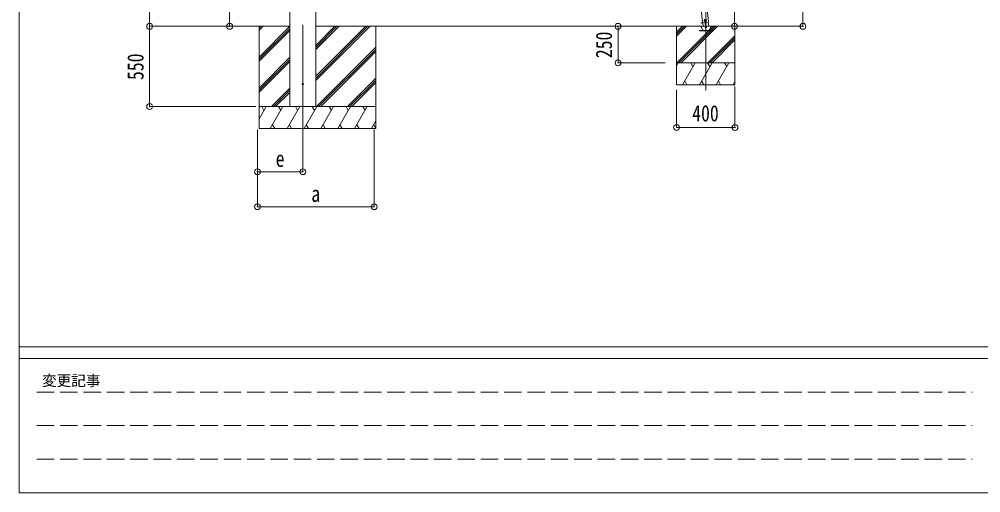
# Model space of a CAD drawing. Units: millimetres at full size, sheet at 1:40. Extents: x -11181 to 11305, y -7804 to 7716.
# Drawn here: x -11181 to -4596, y -7804 to -4558 of the extents above; entities that cross this region are included whole.
import ezdxf
from ezdxf.enums import TextEntityAlignment as Align

# ---------------------------------------------------------------- set-up
doc = ezdxf.new("R2010")
doc.units = ezdxf.units.MM
doc.header["$LTSCALE"] = 40
doc.header["$PDMODE"] = 32
doc.header["$PDSIZE"] = 40
doc.linetypes.add('DASHED3', pattern=[4, 3, -1])
for name, color, linetype, lineweight in [('0-0_0', 7, 'Continuous', 9), ('0-1_本体', 4, 'Continuous', 9), ('0-2_部品', 7, 'Continuous', 9), ('0-8_PARTS2', 2, 'Continuous', 9), ('0-A_寸法', 6, 'Continuous', 9), ('1-0_FRAME', 7, 'Continuous', 9), ('1-1_GLASS', 4, 'Continuous', 9), ('1-2_GLASS_SEAL', 4, 'Continuous', 9), ('1-8', 2, 'Continuous', 9), ('1-A', 6, 'Continuous', 9), ('F-0_240', 7, 'Continuous', 9)]:
    doc.layers.add(name, color=color, linetype=linetype, lineweight=lineweight)
doc.styles.add('ＭＳ ゴシック', font='')
doc.styles.get('ＭＳ ゴシック').set_extended_font_data('MS Gothic')

msp = doc.modelspace()

# ---------------------------------------------------------------- linework, layer by layer
at = {"layer": '0-0_0', "color": 6}
for p, q in [((-5813.82, -4606.71), (-5813.82, -1797.21)), ((-6282.84, -1998.51), (-6282.84, -4606.71))]:
    msp.add_line(p, q, dxfattribs=at)
at = {"layer": '0-0_0'}
for p, q in [((-9912.5, -4606.71), (-9327.17, -4606.71)), ((-9538.42, -4817.93), (-9327.17, -4606.69)), ((-9538.42, -4606.71), (-9538.42, -5306.71)), ((-9538.42, -4634.09), (-9511.04, -4606.71)), ((-9538.42, -4619.95), (-9525.18, -4606.71)), ((-9149.17, -4606.71), (-6065.11, -4606.71)), ((-9149.17, -4977.47), (-8778.4, -4606.71)), ((-9149.17, -4949.18), (-8806.69, -4606.71)), ((-9149.17, -4963.32), (-8792.55, -4606.71)), ((-9149.17, -4765.34), (-8990.54, -4606.71)), ((-9149.17, -4751.19), (-9004.68, -4606.71)), ((-9149.17, -4737.05), (-9018.82, -4606.71)), ((-8738.42, -4606.71), (-8738.42, -5306.71)), ((-9538.42, -4832.08), (-9327.17, -4620.83)), ((-9538.42, -4846.22), (-9327.17, -4634.97)), ((-9144.56, -5156.71), (-8738.42, -4750.57)), ((-9130.42, -5156.71), (-8738.42, -4764.71)), ((-9116.27, -5156.71), (-8738.42, -4778.85)), ((-9538.42, -5030.06), (-9327.17, -4818.82)), ((-9538.42, -5044.21), (-9327.17, -4832.96)), ((-9538.42, -5058.35), (-9327.17, -4847.1)), ((-8932.43, -5156.71), (-8738.42, -4962.7)), ((-8918.28, -5156.71), (-8738.42, -4976.84)), ((-8904.14, -5156.71), (-8738.42, -4990.98)), ((-9452.93, -5156.71), (-9327.17, -5030.95)), ((-9438.78, -5156.71), (-9327.17, -5045.09)), ((-9424.64, -5156.71), (-9327.17, -5059.23)), ((-9538.42, -5240.54), (-9490.02, -5156.7)), ((-8738.42, -5156.71), (-9538.42, -5156.71)), ((-9505.02, -5182.69), (-9520.02, -5156.7)), ((-9461.15, -5306.7), (-9374.55, -5156.71)), ((-9389.55, -5182.69), (-9404.55, -5156.71)), ((-9345.68, -5306.71), (-9259.08, -5156.71)), ((-9274.08, -5182.69), (-9289.08, -5156.71)), ((-9230.21, -5306.71), (-9143.61, -5156.71)), ((-9158.61, -5182.69), (-9173.61, -5156.7)), ((-9114.74, -5306.71), (-9028.14, -5156.71)), ((-9043.14, -5182.69), (-9058.14, -5156.71)), ((-8999.27, -5306.71), (-8912.67, -5156.71)), ((-8942.67, -5156.71), (-8927.67, -5182.69)), ((-8883.8, -5306.71), (-8797.2, -5156.71)), ((-8812.2, -5182.69), (-8827.2, -5156.71)), ((-8768.33, -5306.71), (-8738.42, -5254.9)), ((-9538.42, -5306.71), (-8738.42, -5306.71)), ((-9446.15, -5280.73), (-9431.15, -5306.7)), ((-9330.68, -5280.72), (-9315.68, -5306.71)), ((-9215.21, -5280.73), (-9200.21, -5306.71)), ((-9099.74, -5280.73), (-9084.74, -5306.71)), ((-8984.27, -5280.73), (-8969.27, -5306.71)), ((-8868.8, -5280.73), (-8853.8, -5306.71)), ((-8753.33, -5280.73), (-8738.33, -5306.71))]:
    msp.add_line(p, q, dxfattribs=at)
at = {"layer": '0-1_本体'}
for p, q in [((-9149.17, -2272.97), (-9149.17, -5152.97)), ((-9327.17, -5152.97), (-9327.17, -2316.41))]:
    msp.add_line(p, q, dxfattribs=at)
at = {"layer": '0-2_部品'}
msp.add_circle((-9238.17, -5002.97), 4.5, dxfattribs=at)
at = {"layer": '0-8_PARTS2'}
msp.add_line((-9238.17, -4597.5), (-9238.17, -5356.71), dxfattribs=at)
at = {"layer": '0-A_寸法'}
for p, q in [((-10287.74, -4606.71), (-10287.74, -2303.71)), ((-9739.77, -4606.71), (-9739.77, -2406.71)), ((-10287.74, -4606.71), (-9559.63, -4606.71)), ((-10287.74, -5156.71), (-10287.74, -4606.71)), ((-6282.84, -4606.71), (-6611.66, -4606.71)), ((-5813.82, -4606.71), (-6282.84, -4606.71)), ((-10287.74, -5156.71), (-9559.63, -5156.71)), ((-9549.42, -5843.07), (-9549.42, -5314.12)), ((-9549.42, -5603.09), (-9549.42, -5314.12)), ((-9238.17, -5603.09), (-9238.17, -5314.12)), ((-8749.42, -5843.07), (-8749.42, -5314.12)), ((-9238.17, -5603.09), (-9549.42, -5603.09)), ((-9549.42, -5843.07), (-8749.42, -5843.07))]:
    msp.add_line(p, q, dxfattribs=at)
for p in [(-10287.74, -4606.71), (-9739.77, -4606.71), (-6282.84, -4606.71), (-5813.82, -4606.71), (-10287.74, -5156.71), (-9549.42, -5603.09), (-9238.17, -5603.09), (-9549.42, -5843.07), (-8749.42, -5843.07)]:
    msp.add_point(p, dxfattribs=at)
at = {"layer": '1-0_FRAME'}
for p, q in [((-6679.28, -4646.78), (-6639.21, -4606.71)), ((-6679.28, -4675.07), (-6610.92, -4606.71)), ((-6679.28, -4660.92), (-6625.07, -4606.71)), ((-6679.28, -4606.71), (-6679.28, -5006.71)), ((-6677.08, -4856.71), (-6427.07, -4606.71)), ((-6662.94, -4856.71), (-6412.93, -4606.71)), ((-6648.79, -4856.71), (-6398.79, -4606.71)), ((-6279.28, -4606.71), (-6279.28, -5006.71)), ((-6464.95, -4856.71), (-6279.28, -4671.05)), ((-6450.8, -4856.71), (-6279.28, -4685.19)), ((-6436.66, -4856.71), (-6279.28, -4699.33)), ((-6679.28, -4877.3), (-6667.39, -4856.7)), ((-6677.14, -4856.71), (-6279.28, -4856.71)), ((-6638.52, -5006.7), (-6551.92, -4856.71)), ((-6566.92, -4882.69), (-6581.92, -4856.71)), ((-6523.05, -5006.71), (-6436.45, -4856.71)), ((-6451.45, -4882.69), (-6466.45, -4856.71)), ((-6407.58, -5006.7), (-6320.98, -4856.71)), ((-6335.98, -4882.69), (-6350.98, -4856.7)), ((-6623.52, -4980.73), (-6608.53, -5006.7)), ((-6508.05, -4980.72), (-6493.05, -5006.71)), ((-6392.58, -4980.72), (-6377.58, -5006.7)), ((-6292.11, -5006.7), (-6279.28, -4984.49)), ((-6677.14, -5006.71), (-6284.55, -5006.71)), ((-6671.87, -5006.71), (-6279.28, -5006.71))]:
    msp.add_line(p, q, dxfattribs=at)
at = {"layer": '1-1_GLASS'}
for p, q in [((-6518.17, -4605.71), (-6438.17, -4605.71)), ((-6518.17, -4606.71), (-6518.17, -4605.71)), ((-6518.17, -4606.71), (-6438.17, -4606.71)), ((-6499.47, -4632.71), (-6514.2, -4607.21)), ((-6509.85, -4582.36), (-6499.99, -4581.49)), ((-6499.99, -4581.49), (-6509.85, -4582.35)), ((-6509.85, -4582.36), (-6509.67, -4584.35)), ((-6499.81, -4583.48), (-6509.67, -4584.35)), ((-6501.96, -4581.36), (-6461.12, -4577.79)), ((-6500.01, -4581.19), (-6497.9, -4605.36)), ((-6459.49, -4606.03), (-6461.96, -4577.86)), ((-6442.13, -4607.21), (-6456.85, -4632.71)), ((-6438.17, -4605.71), (-6438.17, -4606.71))]:
    msp.add_line(p, q, dxfattribs=at)
msp.add_lwpolyline([(-6509.85, -4582.35), (-6509.67, -4584.34), (-6499.81, -4583.48)], dxfattribs=at)
for points in [[(-6482.75, -4559.43), (-6488.9, -4563.73), (-6488.25, -4571.21), (-6481.45, -4574.38), (-6475.3, -4570.08), (-6475.95, -4562.6)], [(-6433.41, -4637.71), (-6433.41, -4635.71), (-6523.41, -4635.71), (-6523.41, -4637.71)]]:
    msp.add_lwpolyline(points, close=True, dxfattribs=at)
for centre, radius in [((-6482.1, -4566.9), 8.5), ((-6482.1, -4566.9), 7.7), ((-6482.1, -4566.9), 6.5), ((-6480.46, -4590.12), 4)]:
    msp.add_circle(centre, radius, dxfattribs=at)
for centre, radius, start, end in [((-6515.06, -4607.71), 1, 30, 90), ((-6478.16, -4611.71), 4.25, 183.37229, 176.62771), ((-6441.27, -4607.71), 1, 90, 150), ((-6494.28, -4629.71), 6, 210, 270), ((-6462.05, -4629.71), 6, 270, 330)]:
    msp.add_arc(centre, radius, start, end, dxfattribs=at)
at = {"layer": '1-2_GLASS_SEAL'}
for p, q in [((-6501.96, -4581.36), (-6586.36, -3615.12)), ((-6461.12, -4577.79), (-6545.51, -3611.55))]:
    msp.add_line(p, q, dxfattribs=at)
at = {"layer": '1-8'}
msp.add_line((-6479.17, -5045.8), (-6479.17, -4601.61), dxfattribs=at)
at = {"layer": '1-A'}
for p, q in [((-6479.17, -4373.75), (-6479.17, -4606.71)), ((-7080.2, -4606.71), (-6758.56, -4606.71)), ((-7080.2, -4856.71), (-7080.2, -4606.71)), ((-7080.2, -4856.71), (-6758.56, -4856.71)), ((-6679.28, -5299.76), (-6679.28, -5042.7)), ((-6279.28, -5299.76), (-6279.28, -5019.05)), ((-6679.28, -5299.76), (-6279.28, -5299.76))]:
    msp.add_line(p, q, dxfattribs=at)
for p in [(-7080.2, -4606.71), (-7080.2, -4856.71), (-6679.28, -5299.76), (-6279.28, -5299.76)]:
    msp.add_point(p, dxfattribs=at)
at = {"layer": 'F-0_240', "color": 5}
for p, q in [((-11180.61, 7716.46), (-11180.61, -7803.54)), ((-11180.61, -6803.54), (10739.39, -6803.54)), ((-11180.61, -6883.54), (7183.72, -6883.54)), ((-11180.61, -7803.54), (10739.39, -7803.54))]:
    msp.add_line(p, q, dxfattribs=at)
at = {"layer": 'F-0_240', "color": 4, "linetype": 'DASHED3'}
for p, q in [((-11060.61, -7113.54), (-4656.28, -7113.54)), ((-11060.61, -7343.54), (-4656.28, -7343.54)), ((-11060.61, -7573.54), (-4656.28, -7573.54))]:
    msp.add_line(p, q, dxfattribs=at)

# ---------------------------------------------------------------- texts
at = {"layer": '0-A_寸法', "color": 7, "style": 'ＭＳ ゴシック', "width": 0.8}
msp.add_text('550', height=111.4, rotation=90, dxfattribs=at).set_placement((-10295.74, -4974.71), align=Align.BOTTOM_LEFT)
for s, p in [('e', (-9424.79, -5603.09)), ('a', (-9180.42, -5843.07))]:
    msp.add_text(s, height=111.4, dxfattribs=at).set_placement(p, align=Align.BOTTOM_LEFT)
at = {"layer": '1-A', "color": 7, "style": 'ＭＳ ゴシック', "width": 0.8}
msp.add_text('250', height=111.4, rotation=90, dxfattribs=at).set_placement((-7088.2, -4824.71), align=Align.BOTTOM_LEFT)
msp.add_text('400', height=111.4, dxfattribs=at).set_placement((-6572.28, -5291.76), align=Align.BOTTOM_LEFT)
at = {"layer": 'F-0_240', "style": 'ＭＳ ゴシック'}
msp.add_text('変更記事', height=73.31, dxfattribs=at).set_placement((-11024.31, -7093.54), align=Align.BOTTOM_LEFT)

doc.saveas('drawing.dxf')
